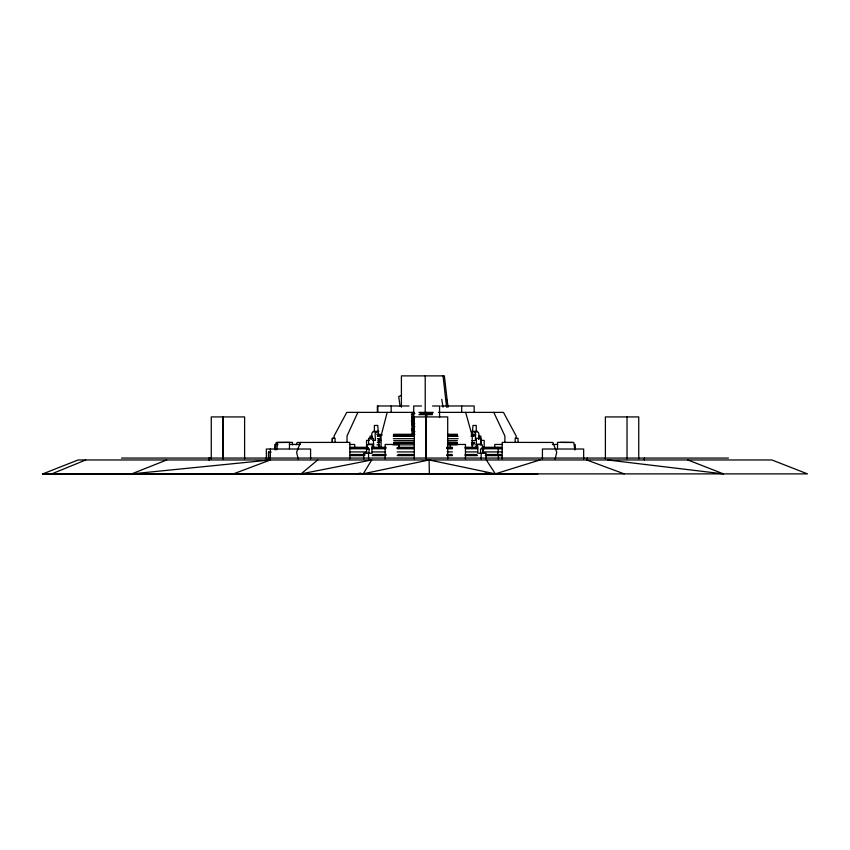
<?xml version="1.0" encoding="UTF-8"?>
<svg xmlns="http://www.w3.org/2000/svg" width="850" height="850" viewBox="0 0 850 850"><rect width="100%" height="100%" fill="white"/><g stroke="black" fill="none" stroke-linecap="round" stroke-linejoin="round"><path stroke-width="1.27" d="M401.402 407.171L401.413 375.881L444.369 375.881L447.993 407.171L446.505 399.341M482.757 452.072L482.906 447.334L481.95 444.603L476.34 444.603L475.894 447.876M276.824 449.692L277.589 442.446L289.457 442.382L289.457 448.726M475.309 440.385L475.671 434.488L475.224 432.576L474.098 431.757M478.72 439.227L478.964 434.488L478.507 432.576L477.392 431.757M275.198 449.692L276.239 442.446L292.485 442.382L292.485 444.922M555.146 459.011L556.75 452.211L552.808 442.446L502.18 442.382L502.18 458.873M387.186 412.377L381.076 435.965L381.076 447.291M300.454 442.446L296.608 452.211L298.169 459.011M296.108 444.858L297.192 442.446L349.849 442.382L349.849 458.873M357.861 412.377L347.013 435.965L347.013 442.266M372.778 444.603L371.801 447.334L372.034 453.231L363.662 453.231L363.662 458.989M377.921 440.672L380.343 440.672L380.311 434.276L376.688 434.276M317.698 459.967L301.059 473.886L371.716 459.967L363.29 473.769L42.5 474.002L78.126 459.967L771.874 459.967L807.5 473.886L126.512 473.886M373.267 431.757L372.162 432.576L371.716 434.488L371.96 439.227M376.646 431.757L375.541 432.576L375.094 434.488L375.456 440.385L372.693 440.385M401.041 395.452L398.703 396.578L400.116 406.3M51.287 474.045L85.754 459.967M166.717 459.967L131.676 473.886L270.364 459.967L233.07 474.002M537.806 473.886L363.29 473.769L429.091 459.967L495.337 473.854L539.984 459.967M356.756 473.886L360.655 473.067M42.5 474.002L127.404 473.886M409.02 405.981L377.368 405.981L377.368 412.409M421.494 405.981L413.748 405.981L413.748 434.276M432.48 405.981L439.567 405.981L439.567 417.552M440.916 405.981L474.172 405.981L474.172 412.409M413.961 412.377L346.757 412.377L334.082 435.965L334.082 438.483M418.944 412.377L433.288 412.377M438.504 412.377L503.476 412.377L516.152 435.965L516.152 438.483M412.335 413.376L414.906 413.376M420.049 413.376L432.639 413.376M411.336 414.63L413.854 414.63M418.88 414.63L432.48 414.63M411.474 417.095L413.961 417.095M411.708 418.954L414.194 418.954M412.016 419.953L414.439 419.953M411.294 421.037L413.897 421.037M414.301 421.812L411.793 421.812L412.452 426.658L414.832 426.658M412.282 423.714L414.704 423.714M411.464 428.559L414.035 428.559M411.464 429.856L414.035 429.856M373.299 431.311L378.845 431.311M471.856 431.311L477.381 431.311M373.713 431.757L378.42 431.757M412.335 431.672L414.906 431.672M472.271 431.757L476.967 431.757M393.614 434.276L414.906 434.276M448.141 434.276L457.438 434.276M471.931 434.276L474.523 434.276M377.421 435.094L382.309 435.094M393.306 435.094L414.099 435.094M447.801 435.094L456.854 435.094M471.102 435.094L473.716 435.094M377.889 435.784L380.311 435.784M393.614 435.784L414.205 435.784M448.141 435.784L457.438 435.784M471.931 435.784L474.523 435.784M377.421 436.263L379.865 436.263M393.306 436.263L414.099 436.263M447.801 436.263L458.139 436.263M471.102 436.263L473.705 436.263M377.432 438.685L379.876 438.685M393.316 438.685L414.099 438.685M447.791 438.685L458.129 438.685M369.314 440.385L366.552 440.385L366.552 447.291M381.087 440.385L378.866 440.385L378.866 447.291M480.898 440.385L484.203 440.385L484.203 447.291M393.635 440.672L414.205 440.672M448.131 440.672L457.417 440.672M471.909 440.672L474.491 440.672M377.304 442.404L379.908 442.404M394.251 442.404L413.812 442.404M447.674 442.404L456.779 442.404M393.614 442.669L414.205 442.669M448.141 442.669L457.438 442.669M471.931 442.669L474.523 442.669M393.614 443.275L414.205 443.275M448.141 443.275L457.438 443.275M471.931 443.275L474.523 443.275M368.326 444.157L373.756 444.157M476.096 444.157L481.504 444.157M277.908 444.454L275.113 444.454L275.113 449.682M289.68 444.454L300.284 444.454M349.478 444.454L354.705 444.454L354.705 447.068M502.541 444.454L494.774 444.454L494.774 447.068M552.351 444.454L557.664 444.454M373.936 447.876L373.479 444.603L367.891 444.603L367.2 445.421L366.913 449.756M376.943 444.826L379.408 444.826L379.408 447.291M392.987 444.826L413.982 444.826M448.035 444.826L457.172 444.826M471.559 444.826L474.204 444.826M350.317 447.291L367.498 447.291M372.799 447.291L386.07 447.291M397.811 447.291L413.982 447.291M446.909 447.291L452.115 447.291M464.971 447.291L476.85 447.291M481.918 447.291L501.532 447.291M350.104 447.727L368.252 447.727M372.194 447.727L385.337 447.727M397.173 447.727L414.258 447.727M447.132 447.727L452.391 447.727M465.534 447.727L477.371 447.727M482.63 447.727L502.308 447.727M350.104 448.205L368.252 448.205M372.194 448.205L385.337 448.205M397.173 448.205L414.258 448.205M447.132 448.205L452.391 448.205M465.534 448.205L477.371 448.205M482.63 448.205L502.308 448.205M350.317 448.29L367.498 448.29M372.799 448.29L386.07 448.29M398.023 448.29L413.95 448.29M446.909 448.29L452.115 448.29M465.131 448.29L476.85 448.29M482.056 448.29L501.532 448.29M350.104 448.768L368.252 448.768M372.194 448.768L385.337 448.768M397.173 448.768L414.258 448.768M447.132 448.768L452.391 448.768M465.534 448.768L477.371 448.768M482.63 448.768L502.308 448.768M350.104 451.924L366.956 451.924M372.194 451.924L385.337 451.924M397.173 451.924L414.258 451.924M447.132 451.924L452.391 451.924M465.534 451.924L477.371 451.924M482.63 451.924L502.308 451.924M268.483 458.989L268.483 452.094L271.171 452.094M350.317 454.516L364.852 454.516M372.799 454.516L386.07 454.516M398.023 454.516L413.95 454.516M446.909 454.516L452.115 454.516M465.131 454.516L476.85 454.516M485.966 454.516L501.532 454.516M350.317 455.377L364.852 455.377M372.799 455.377L386.07 455.377M398.023 455.377L413.95 455.377M446.909 455.377L452.115 455.377M465.131 455.377L476.85 455.377M485.966 455.377L501.532 455.377M350.104 455.6L364.363 455.6M372.194 455.6L385.337 455.6M397.173 455.6L414.258 455.6M447.132 455.6L452.391 455.6M465.534 455.6L477.371 455.6M485.265 455.6L502.308 455.6M121.539 458.065L728.461 458.065M560.543 442.382L572.411 442.446M607.569 459.967L723.488 473.886L687.831 459.967M484.967 473.067L488.846 473.886M586.744 459.967L624.219 473.886M497.675 447.291L498.408 447.727L497.675 448.29L498.408 448.768L497.675 454.516L498.408 455.6L498.408 459.011M477.02 444.603L477.976 447.334L477.753 453.231L486.083 453.231L486.083 458.989M486.349 459.967L495.337 473.854M493.786 412.377L504.889 435.965L504.889 442.266M465.662 412.377L472.228 435.965L472.228 447.291M441.798 399.341L442.988 407.171M574.802 449.692L573.761 442.446L557.515 442.382L557.515 448.726M443.062 375.881L446.579 407.171M429.091 459.967L429.367 473.811M426.647 412.377L426.689 416.309M644.374 458.065L644.374 459.967M638.743 458.83L638.743 416.925L605.391 416.925L605.391 458.83M627.024 416.925L627.024 458.83M587.265 458.065L587.265 459.967M583.653 458.904L583.653 449.023L542.428 449.023L542.428 458.904M574.887 444.454L574.887 449.682M574.727 444.454L574.727 449.682M518.022 442.085L518.022 438.292L515.153 438.292L515.153 442.085M483.639 453.231L482.906 451.754L483.639 448.949L480.558 448.949L480.558 453.231M481.27 444.603L481.27 438.292L476.34 438.292L476.34 444.603M481.153 453.231L481.153 458.989M480.898 439.291L480.909 444.986M480.409 438.908L480.898 436.103L478.848 436.103L478.848 439.312M476.266 431.757L476.266 425.446L472.972 425.446L472.239 435.03M465.449 458.841L465.449 444.454L450.277 444.454L450.277 447.068M461.678 405.981L461.678 412.409M447.706 458.83L447.706 416.925L414.343 416.925L414.343 458.83M426.275 416.925L426.275 458.83M425.988 416.925L425.988 458.83M425.563 412.377L425.563 417.552M425.212 375.881L425.212 412.377M412.845 423.98L412.845 426.551M412.08 412.377L412.08 434.361M399.011 447.068L399.011 444.454L385.167 444.454L385.167 458.841M391.159 405.981L391.159 412.409M378.484 436.252L377.761 425.446L374.382 425.446L374.382 431.757M378.484 438.706L378.484 443.615M377.846 405.981L377.846 412.409M373.479 444.603L373.479 438.292L368.592 438.292L368.592 444.603M371.684 438.908L372.183 436.103L370.069 436.103L370.069 439.312M369.548 453.231L368.826 451.754L369.548 448.949L366.499 448.949L366.499 453.231M368.549 453.231L368.549 458.989M335.081 442.085L335.081 438.292L332.233 438.292L332.233 442.085M332.403 438.292L332.403 442.085M310.59 458.904L310.59 449.023L266.348 449.023L266.348 458.904M275.272 444.454L275.272 449.682M270.353 449.023L270.353 458.904M268.6 452.094L268.653 459.967M244.609 458.83L244.609 416.925L211.257 416.925L211.257 458.83M223.274 416.925L223.274 458.83M222.976 416.925L222.976 458.83M209.429 458.065L209.429 459.967M208.93 458.065L208.93 459.967"/></g></svg>
